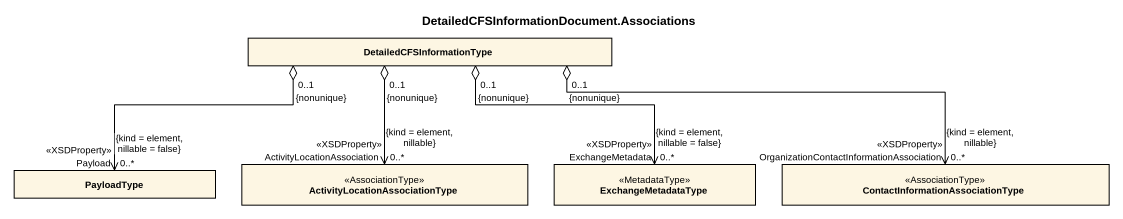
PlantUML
@startuml
title DetailedCFSInformationDocument.Associations
hide circle
hide empty members
class DetailedCFSInformationType
class PayloadType
class "ActivityLocationAssociationType" as ActivityLocationAssociationT <<AssociationType>>
class ExchangeMetadataType <<MetadataType>>
class "ContactInformationAssociationType" as ContactInformationAssociatio <<AssociationType>>
DetailedCFSInformationType "0..1\n{nonunique}" o-left-> "Payload\n<<XSDProperty>>\n0..*\n{kind = element, nillable = false}" PayloadType
DetailedCFSInformationType "0..1\n{nonunique}" o--> "ActivityLocationAssociation\n<<XSDProperty>>\n0..*\n{kind = element, nillable}" ActivityLocationAssociationT
DetailedCFSInformationType "0..1\n{nonunique}" o-right-> "ExchangeMetadata\n<<XSDProperty>>\n0..*\n{kind = element, nillable = false}" ExchangeMetadataType
DetailedCFSInformationType "0..1\n{nonunique}" o-right-> "OrganizationContactInformationAssociation\n<<XSDProperty>>\n0..*\n{kind = element, nillable}" ContactInformationAssociatio
@enduml
